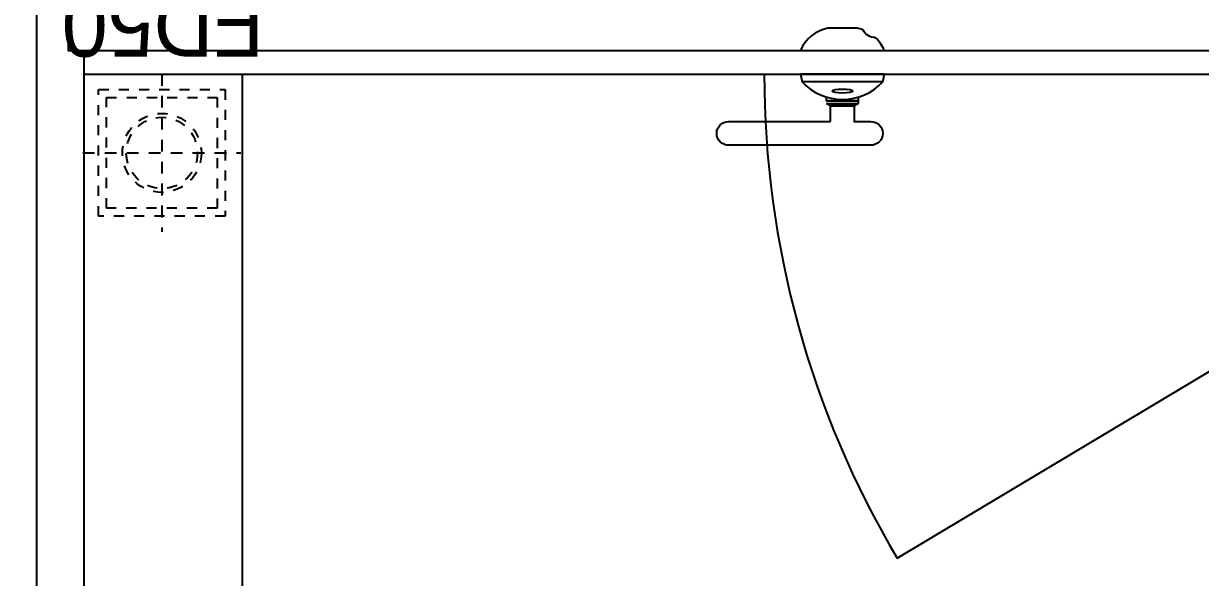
# Model space of a CAD drawing. Header units: millimetres. Extents: x 13515 to 183937, y -33900 to -660.
# Drawn here: x 119234.61 to 119246.26, y -19560.03 to -19554.55 of the extents above; entities that cross this region are included whole.
import ezdxf

# ---------------------------------------------------------------- set-up
doc = ezdxf.new("R2010")
doc.units = ezdxf.units.MM
doc.header["$LTSCALE"] = 100
doc.header["$MEASUREMENT"] = 0
doc.linetypes.add('-HID', pattern=[2.5, 1.5, -1])
doc.layers.get('0').update_dxf_attribs({"linetype": 'CONTINUOUS'})
doc.layers.get('Defpoints').update_dxf_attribs({"color": 171, "linetype": 'CONTINUOUS'})
doc.layers.add('ELE9', color=9, linetype='CONTINUOUS')
doc.layers.add('TOI', color=12, linetype='CONTINUOUS')
doc.styles.add('SID', font='')
doc.styles.get('SID').set_extended_font_data('Dotum')

# ---------------------------------------------------------------- blocks, each defined once
blk = doc.blocks.new('A$C70181699')
at = {"layer": 'TOI', "linetype": '-HID', "ltscale": 0.05}
for p, q in [((67.4, 59.74), (67.4, 159.74)), ((117.4, 109.74), (17.4, 109.74))]:
    blk.add_line(p, q, dxfattribs=at)
at = {"layer": 'TOI', "linetype": '-HID', "ltscale": 0.01}
for points in [[(107.4, 69.74), (27.4, 69.74), (27.4, 149.74), (107.4, 149.74)], [(102.4, 74.74), (32.4, 74.74), (32.4, 144.74), (102.4, 144.74)]]:
    blk.add_lwpolyline(points, close=True, dxfattribs=at)
for radius in [25, 22.5]:
    blk.add_circle((67.4, 109.74), radius, dxfattribs=at)
at = {"layer": 'Defpoints', "style": 'SID'}
blk.add_text('FD50', height=40, dxfattribs=at).set_placement((2.77, 8.87))
blk = doc.blocks.new('FGHJ')
at = {"layer": 'ELE9'}
for p, q in [((37037788.24, 44240.1), (37038299.07, 44546.34)), ((37037779.12, 44541.34), (37037728.12, 44541.34)), ((37037743.62, 44529.34), (37037743.62, 44531.79)), ((37037743.62, 44527.84), (37037763.62, 44527.84)), ((37037746.12, 44526.34), (37037743.62, 44527.84)), ((37037746.12, 44516.34), (37037746.12, 44526.34)), ((37037693.5, 44516.34), (37037746.12, 44516.34))]:
    blk.add_line(p, q, dxfattribs=at)
at = {"layer": 'ELE9', "ltscale": 0.1}
blk.add_lwpolyline([(37030639.07, 44046.34), (37030639.07, 43536.34), (37037054.07, 43536.34), (37037054.07, 45956.34), (37036994.07, 45956.34), (37036994.07, 46146.34), (37037609.07, 46146.34), (37037609.07, 45956.34), (37037244.07, 45956.34), (37037244.07, 43536.34), (37038409.07, 43536.34), (37038409.07, 46146.34), (37038599.07, 46146.34), (37038599.07, 43346.34), (37030449.07, 43346.34), (37030449.07, 44046.34)], close=True, dxfattribs=at)
blk.add_lwpolyline([(37037629.07, 46121.34), (37037629.07, 45936.34), (37037264.07, 45936.34), (37037264.07, 44561.34), (37037274.07, 44561.34), (37037274.07, 43566.34), (37038379.07, 43566.34), (37038379.07, 44561.34)], dxfattribs=at)
at = {"layer": 'ELE9'}
for points in [[(37037780.12, 44561.34, 0.106445), (37037774.41, 44569.48, -0.296117), (37037766.78, 44574.22, 0.043036), (37037762.87, 44575.34), (37037744.37, 44575.34, 0.249566), (37037727.12, 44561.34)], [(37037727.12, 44546.34), (37037728.12, 44541.34, 0.431373), (37037779.12, 44541.34), (37037780.12, 44546.34)]]:
    blk.add_lwpolyline(points, format="xyb", close=True, dxfattribs=at)
for points in [[(37037274.07, 44561.34), (37038379.07, 44561.34)], [(37037274.07, 44561.34), (37037274.07, 44546.34), (37038379.07, 44546.34), (37038379.07, 44561.34)], [(37037374.07, 44546.34), (37037374.07, 43566.34)]]:
    blk.add_lwpolyline(points, dxfattribs=at)
blk.add_lwpolyline([(37037763.62, 44531.79), (37037763.62, 44529.34), (37037743.62, 44529.34), (37037763.62, 44529.34), (37037763.62, 44527.84), (37037761.12, 44526.34), (37037746.12, 44526.34), (37037761.12, 44526.34), (37037761.12, 44516.34), (37037771.62, 44516.34, -1), (37037771.62, 44501.34), (37037681.62, 44501.34, -1), (37037681.62, 44516.34), (37037694.12, 44516.34)], format="xyb", dxfattribs=at)
blk.add_arc((37038304.2, 44546.34), 600, 180, 210.69037, dxfattribs=at)
blk.add_ellipse((37037753.62, 44535.61), major_axis=(-6.5, 0), ratio=0.193008, dxfattribs=at)
at = {"layer": 'ELE9', "rotation": 180}
blk.add_blockref('A$C70181699', (37037390.75, 44606.24), dxfattribs=at)

msp = doc.modelspace()

# ---------------------------------------------------------------- block references
at = {"xscale": 0.01565102769230769, "yscale": 0.01565102769230769, "zscale": 0.01565102769230769}
msp.add_blockref('FGHJ', (-460436.194, -20252.242), dxfattribs=at)

doc.saveas('drawing.dxf')
